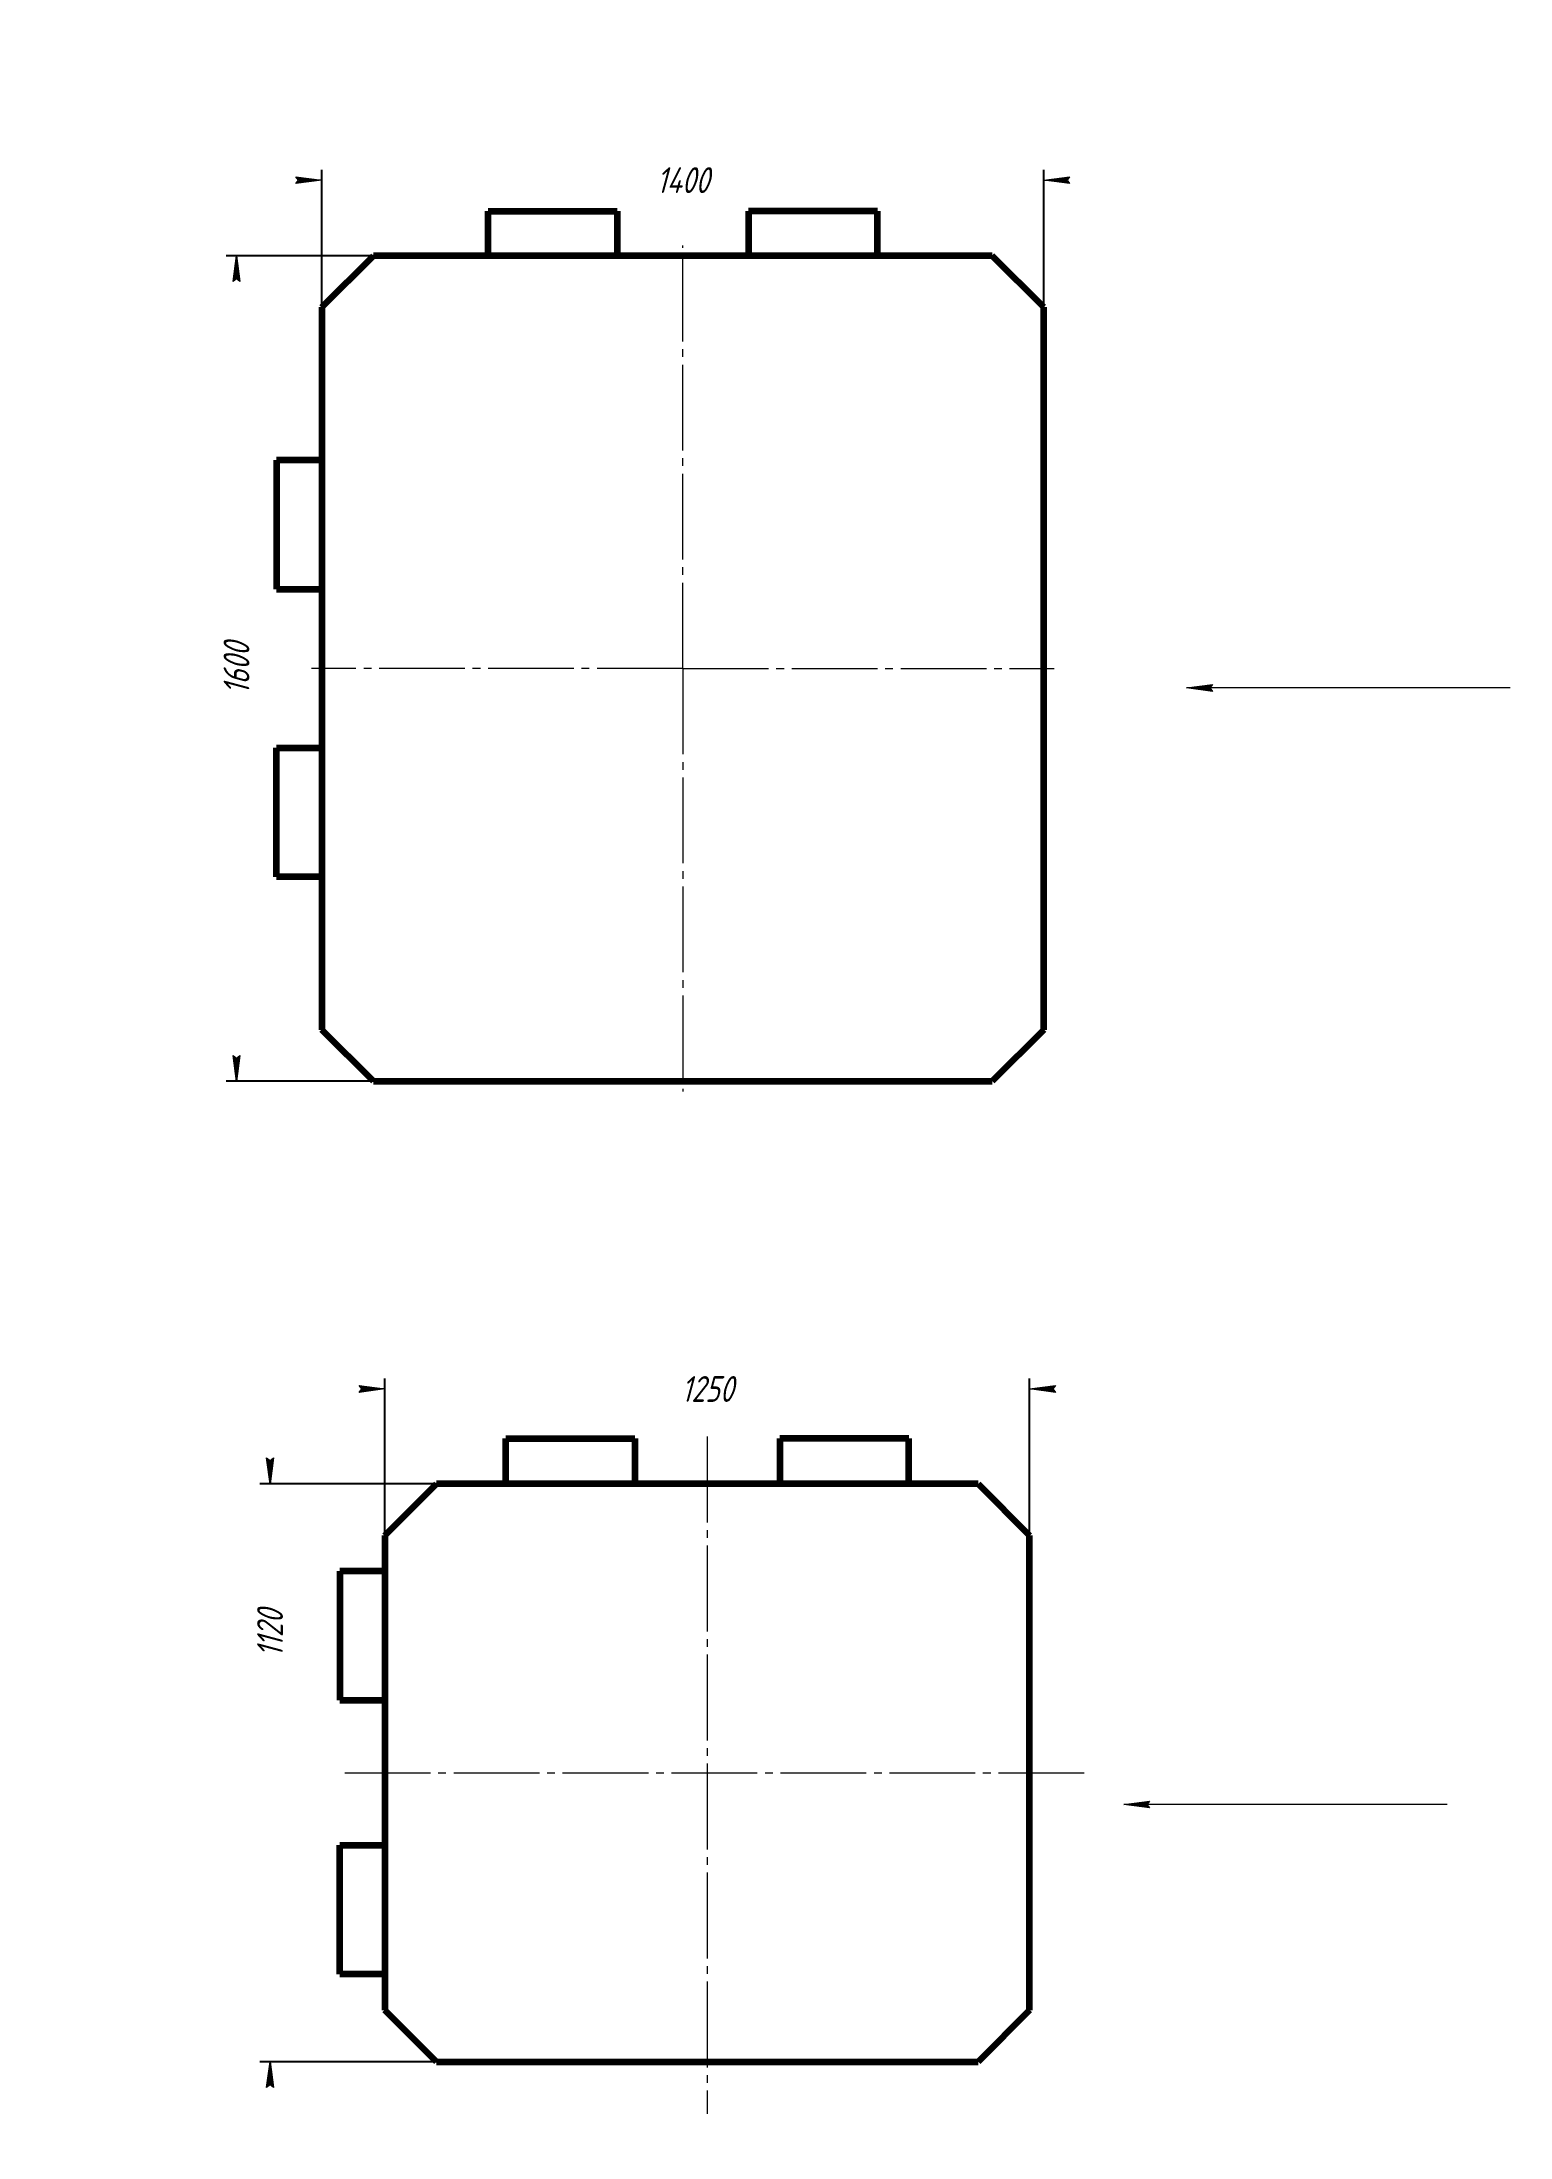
# Model space of a CAD drawing. Header units: millimetres. Extents: x -122 to 163, y -71 to 335.
import ezdxf

# ---------------------------------------------------------------- set-up
doc = ezdxf.new("R2010")
doc.units = ezdxf.units.MM
for name, pattern in [('K5LT_AXLED', [21.122843, 16.622843, -1.5, 1.5, -1.5]), ('K5LT_REINFORCED', [0]), ('K5LT_THIN', [0])]:
    doc.linetypes.add(name, pattern=pattern)
doc.styles.add('KDIMTEXTSTYLE', font='GOST_AU.SHX', dxfattribs={"width": 0.96, "oblique": 15, "height": 5})
doc.dimstyles.new('KDIMSTYLE (1.00)', dxfattribs={"dimtxt": 5, "dimasz": 1, "dimexe": 2, "dimexo": 0, "dimgap": 1, "dimtad": 1, "dimtxsty": 'KDIMTEXTSTYLE', "dimsah": 1, "dimcen": 0, "dimdle": 1, "dimadec": 0, "dimazin": 0, "dimtfac": 0.667, "dimtmove": 0, "dimatfit": 3, "dimfxl": 1, "dimtvp": 1, "dimtolj": 1, "dimtzin": 0, "dimarcsym": 0})

# ---------------------------------------------------------------- blocks, each defined once
blk = doc.blocks.new('U0')
at = {"color": 30, "linetype": 'K5LT_AXLED', "lineweight": 18, "true_color": 0xff8000}
for q in [(2.32, 296), (-69.68, 214), (74.32, 214), (2.32, 132)]:
    blk.add_line((2.32, 214), q, dxfattribs=at)
blk = doc.blocks.new('U2')
blk.add_hatch(color=7).paths.add_polyline_path([(105.01, 209.57), (104.51, 210.23), (105.01, 210.89), (100.01, 210.23)])
at = {"color": 7, "linetype": 'K5LT_THIN', "lineweight": 18}
for p, q in [((100.01, 210.23), (105.01, 210.89)), ((105.01, 209.57), (100.01, 210.23)), ((162.73, 210.23), (100.01, 210.23)), ((105.01, 210.89), (104.51, 210.23)), ((104.51, 210.23), (105.01, 209.57))]:
    blk.add_line(p, q, dxfattribs=at)
blk = doc.blocks.new('U3')
blk.add_hatch(color=7).paths.add_polyline_path([(92.8, -6.82), (92.3, -6.16), (92.8, -5.5), (87.8, -6.16)])
at = {"color": 7, "linetype": 'K5LT_THIN', "lineweight": 18}
for p, q in [((87.8, -6.16), (92.8, -5.5)), ((92.8, -6.82), (87.8, -6.16)), ((150.51, -6.16), (87.8, -6.16)), ((92.8, -5.5), (92.3, -6.16)), ((92.3, -6.16), (92.8, -6.82))]:
    blk.add_line(p, q, dxfattribs=at)
blk = doc.blocks.new('KDIMARROW_01')
blk.add_hatch(color=0).paths.add_polyline_path([(0, 0), (-5, 0.66), (-4.5, 0), (-5, -0.66)])
at = {"color": 0, "linetype": 'K5LT_THIN', "lineweight": 18}
for p, q in [((-4.5, 0), (-5, 0.66)), ((-5, 0.66), (0, 0)), ((0, 0), (-5, -0.66)), ((-5, -0.66), (-4.5, 0)), ((0, 0), (-1, 0))]:
    blk.add_line(p, q, dxfattribs=at)

msp = doc.modelspace()

# ---------------------------------------------------------------- linework, layer by layer
at = {"color": 134, "linetype": 'K5LT_REINFORCED', "lineweight": 100, "true_color": 0x009696}
for p, q in [((-35.421, 293.862), (-35.421, 302.612)), ((-35.421, 302.612), (-10.421, 302.612)), ((-10.421, 302.612), (-10.421, 293.862)), ((40.063, 302.612), (15.063, 302.612)), ((15.063, 302.612), (15.063, 293.862)), ((40.063, 293.862), (40.063, 302.612)), ((-67.679, 284), (-57.679, 294)), ((62.321, 294), (-57.679, 294)), ((72.321, 284), (62.321, 294)), ((-67.679, 284), (-67.679, 144)), ((72.321, 144), (72.321, 284)), ((-67.679, 254.379), (-76.429, 254.379)), ((-76.429, 254.379), (-76.429, 229.379)), ((-76.429, 229.379), (-67.679, 229.379)), ((-76.429, 173.621), (-76.429, 198.621)), ((-76.429, 198.621), (-67.679, 198.621)), ((-67.679, 173.621), (-76.429, 173.621)), ((-57.679, 134), (-67.679, 144)), ((72.321, 144), (62.321, 134)), ((-57.679, 134), (62.321, 134)), ((-31.985, 56), (-31.985, 64.75)), ((-31.985, 64.75), (-6.985, 64.75)), ((-31.985, 56), (-31.985, 64.75)), ((-31.985, 64.75), (-6.985, 64.75)), ((-31.985, 56), (-31.985, 64.75)), ((-31.985, 64.75), (-6.985, 64.75)), ((-31.985, 56), (-31.985, 64.75)), ((-31.985, 64.75), (-6.985, 64.75)), ((-6.985, 64.75), (-6.985, 56)), ((-6.985, 64.75), (-6.985, 56)), ((-6.985, 64.75), (-6.985, 56)), ((-6.985, 64.75), (-6.985, 56)), ((46.131, 64.75), (21.131, 64.75)), ((21.131, 64.75), (21.131, 56)), ((46.131, 64.75), (21.131, 64.75)), ((21.131, 64.75), (21.131, 56)), ((46.131, 64.75), (21.131, 64.75)), ((21.131, 64.75), (21.131, 56)), ((46.131, 64.75), (21.131, 64.75)), ((21.131, 64.75), (21.131, 56)), ((46.131, 56), (46.131, 64.75)), ((46.131, 56), (46.131, 64.75)), ((46.131, 56), (46.131, 64.75)), ((46.131, 56), (46.131, 64.75)), ((-55.427, 46), (-45.427, 56)), ((59.573, 56), (-45.427, 56)), ((59.573, 56), (69.573, 46)), ((-55.427, 46), (-55.427, -46)), ((69.573, -46), (69.573, 46)), ((-55.427, 39.058), (-64.177, 39.058)), ((-64.177, 39.058), (-64.177, 14.058)), ((-55.427, 39.058), (-64.177, 39.058)), ((-64.177, 39.058), (-64.177, 14.058)), ((-55.427, 39.058), (-64.177, 39.058)), ((-64.177, 39.058), (-64.177, 14.058)), ((-55.427, 39.058), (-64.177, 39.058)), ((-64.177, 39.058), (-64.177, 14.058)), ((-64.177, 14.058), (-55.427, 14.058)), ((-64.177, 14.058), (-55.427, 14.058)), ((-64.177, 14.058), (-55.427, 14.058)), ((-64.177, -39.058), (-64.177, -14.058)), ((-64.177, -14.058), (-55.427, -14.058)), ((-64.177, -39.058), (-64.177, -14.058)), ((-64.177, -14.058), (-55.427, -14.058)), ((-64.177, -39.058), (-64.177, -14.058)), ((-64.177, -14.058), (-55.427, -14.058)), ((-64.177, -39.058), (-64.177, -14.058)), ((-64.177, -14.058), (-55.427, -14.058)), ((-55.427, -39.058), (-64.177, -39.058)), ((-55.427, -39.058), (-64.177, -39.058)), ((-55.427, -39.058), (-64.177, -39.058)), ((-55.427, -39.058), (-64.177, -39.058)), ((-45.427, -56), (-55.427, -46)), ((69.573, -46), (59.573, -56)), ((-45.427, -56), (59.573, -56))]:
    msp.add_line(p, q, dxfattribs=at)
at = {"color": 30, "linetype": 'K5LT_AXLED', "lineweight": 18, "true_color": 0xff8000}
for p, q in [((7.073, 65.134), (7.073, -66.106)), ((-63.221, 0), (80.139, 0))]:
    msp.add_line(p, q, dxfattribs=at)

# ---------------------------------------------------------------- block references
for name in ['U0', 'U2', 'U3']:
    msp.add_blockref(name, (0, 0))

# ---------------------------------------------------------------- dimensions: what is measured, and where the dimension line sits
at = {"color": 7}
for base, p1, p2, location, text in [((-67.679, 308.638), (72.321, 284), (-67.679, 281.054), (2.321, 308.638), '\\H5.0;\\W0.965;\\Q15;\\H5.0;\\W0.965;\\Q15;\\Q15;1400'), ((-55.427, 74.375), (69.573, 35.279), (-55.427, 39.058), (7.073, 74.375), '\\H5.0;\\W0.965;\\Q15;\\H5.0;\\W0.965;\\Q15;\\Q15;1250')]:
    msp.add_linear_dim(base=base, p1=p1, p2=p2, location=location, text=text, dimstyle='KDIMSTYLE (1.00)', override={"dimexo": 0, "dimblk1": 'KDIMARROW_01', "dimblk2": 'KDIMARROW_01', "dimse1": 0, "dimse2": 0, "dimclrt": 7, "dimtolj": 1}, dxfattribs=at).render()
for base, p1, p2, location, text in [((-84.207, 294), (-57.679, 134), (-54.591, 294), (-84.207, 214), '\\H5.0;\\W0.965;\\Q15;\\H5.0;\\W0.965;\\Q15;\\Q15;1600'), ((-77.708, -56), (-45.427, 56), (-45.427, -56), (-77.708, 27), '\\H5.0;\\W0.965;\\Q15;\\H5.0;\\W0.965;\\Q15;\\Q15;1120')]:
    msp.add_linear_dim(base=base, p1=p1, p2=p2, angle=90, location=location, text=text, dimstyle='KDIMSTYLE (1.00)', override={"dimexo": 0, "dimblk1": 'KDIMARROW_01', "dimblk2": 'KDIMARROW_01', "dimse1": 0, "dimse2": 0, "dimclrt": 7, "dimtolj": 1}, dxfattribs=at).render()

doc.saveas('drawing.dxf')
